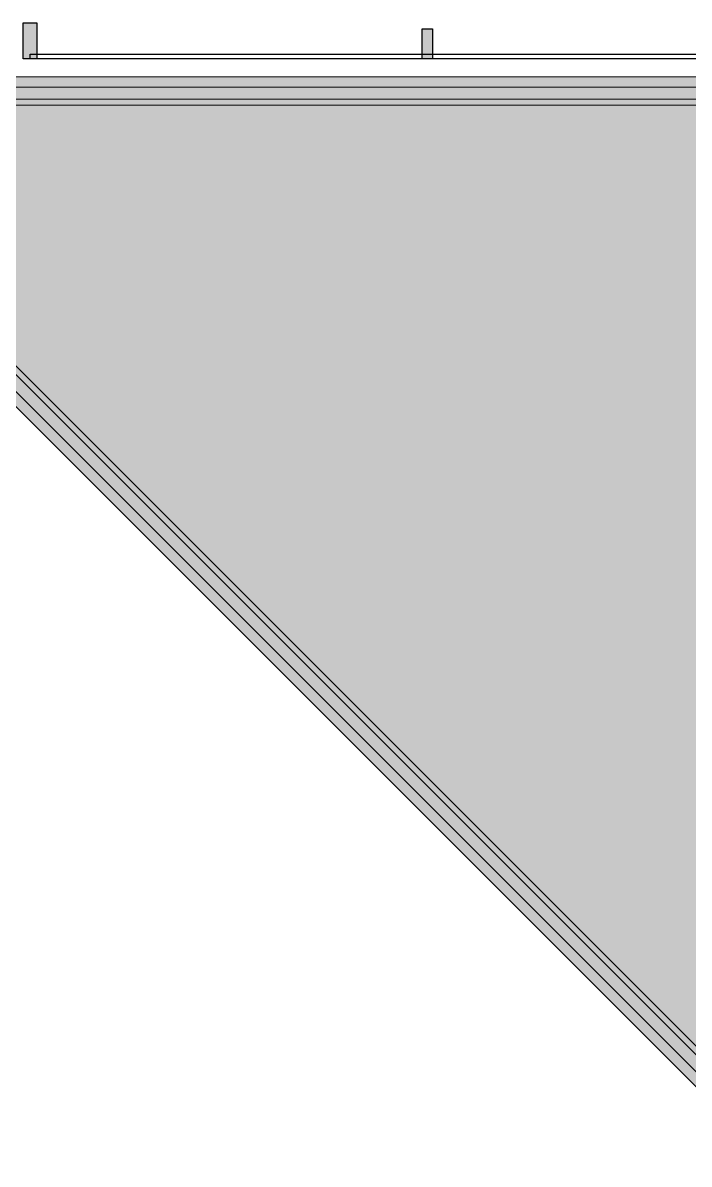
# Model space of a CAD drawing. Header units: metres. Extents: x 2172.2 to 2210.6, y 415.3 to 458.1.
# Drawn here: x 2195.151 to 2197.373, y 441.504 to 445.311 of the extents above; entities that cross this region are included whole.
import ezdxf

# ---------------------------------------------------------------- set-up
doc = ezdxf.new("R2010")
doc.units = ezdxf.units.M
for name, color, linetype, lineweight in [('NC_N1_FLOOR_DECOR', 32, 'CONTINUOUS', 13), ('NC_N1_GLAZING', 4, 'CONTINUOUS', 13), ('NC_N1_WALLS', 7, 'CONTINUOUS', 25)]:
    doc.layers.add(name, color=color, linetype=linetype, lineweight=lineweight)

# ---------------------------------------------------------------- blocks, each defined once
blk = doc.blocks.new('NC_N1_ARCHITECTURE')
at = {"layer": 'NC_N1_WALLS', "true_color": 0xe7e6e1}
for points in [[(5.151808, 11.311096), (5.197808, 11.311096), (5.197808, 11.191096), (5.151808, 11.191096)], [(6.482808, 11.291096), (6.516808, 11.291096), (6.516808, 11.191096), (6.482808, 11.191096)]]:
    blk.add_hatch(color=256, dxfattribs=at).paths.add_polyline_path(points)
at = {"layer": 'NC_N1_GLAZING', "linetype": 'CONTINUOUS', "lineweight": -2}
blk.add_lwpolyline([(10.524808, 11.206096), (10.524808, 11.191096), (5.174808, 11.191096), (5.174808, 11.206096)], close=True, dxfattribs=at)
at = {"layer": 'NC_N1_WALLS', "linetype": 'CONTINUOUS', "lineweight": -2}
for points in [[(5.151808, 11.311096), (5.197808, 11.311096), (5.197808, 11.191096), (5.151808, 11.191096)], [(6.482808, 11.291096), (6.516808, 11.291096), (6.516808, 11.191096), (6.482808, 11.191096)]]:
    blk.add_lwpolyline(points, close=True, dxfattribs=at)
blk = doc.blocks.new('NC_N1_MIXED_FLOOR_TRIANGLE_L_2')
at = {"true_color": 0xeff0ee}
h = blk.add_hatch(color=256, dxfattribs=at)
h.dxf.hatch_style = 1
h.paths.add_polyline_path([(11.7267, 11.0081), (11.7284, 11.0064), (11.7303, 11.0048), (11.7323, 11.0034), (11.7345, 11.0023), (11.7368, 11.0013), (11.7391, 11.0006), (11.7415, 11.0001), (11.744, 10.9999), (11.7574, 10.9992), (11.7598, 10.9991), (11.7599, 10.9991), (11.7611, 10.9991), (11.8514, 10.9991), (11.8514, 8.0661), (10.2114, 8.0661), (10.2114, 8.0661), (10.2114, 6.3018), (10.2114, 6.1661), (11.8514, 6.1661), (11.8514, 3.307), (4.0273, 11.1311), (11.7194, 11.1311), (11.7194, 11.1181), (11.7194, 11.0407), (11.7194, 11.0402), (11.7195, 11.0395), (11.7202, 11.0236), (11.7205, 11.0212), (11.7209, 11.0188), (11.7217, 11.0165), (11.7226, 11.0142), (11.7238, 11.012), (11.7251, 11.01), (11.7266, 11.0081)])
at = {"color": 0, "linetype": 'CONTINUOUS', "lineweight": -2, "true_color": 0xa5b2b8}
blk.add_lwpolyline([(11.8514, 3.307), (4.0273, 11.1311), (11.7194, 11.1311)], dxfattribs=at)
at = {"color": 0, "linetype": 'CONTINUOUS', "lineweight": -2, "true_color": 0xa38246}
for points in [[(11.8164, 3.3915), (4.1118, 11.0961), (11.6844, 11.0961)], [(11.7564, 3.5364), (4.2567, 11.0361), (11.6245, 11.0361)]]:
    blk.add_lwpolyline(points, dxfattribs=at)
at = {"color": 0, "linetype": 'CONTINUOUS', "lineweight": -2, "true_color": 0x778fa0}
blk.add_lwpolyline([(11.7764, 3.4881), (4.2084, 11.0561), (11.6444, 11.0561)], dxfattribs=at)

msp = doc.modelspace()

# ---------------------------------------------------------------- block references
at = {"layer": 'NC_N1_FLOOR_DECOR', "linetype": 'CONTINUOUS'}
msp.add_blockref('NC_N1_MIXED_FLOOR_TRIANGLE_L_2', (2190, 434), dxfattribs=at)
at = {"layer": 'NC_N1_WALLS'}
msp.add_blockref('NC_N1_ARCHITECTURE', (2190, 434), dxfattribs=at)

doc.saveas('drawing.dxf')
